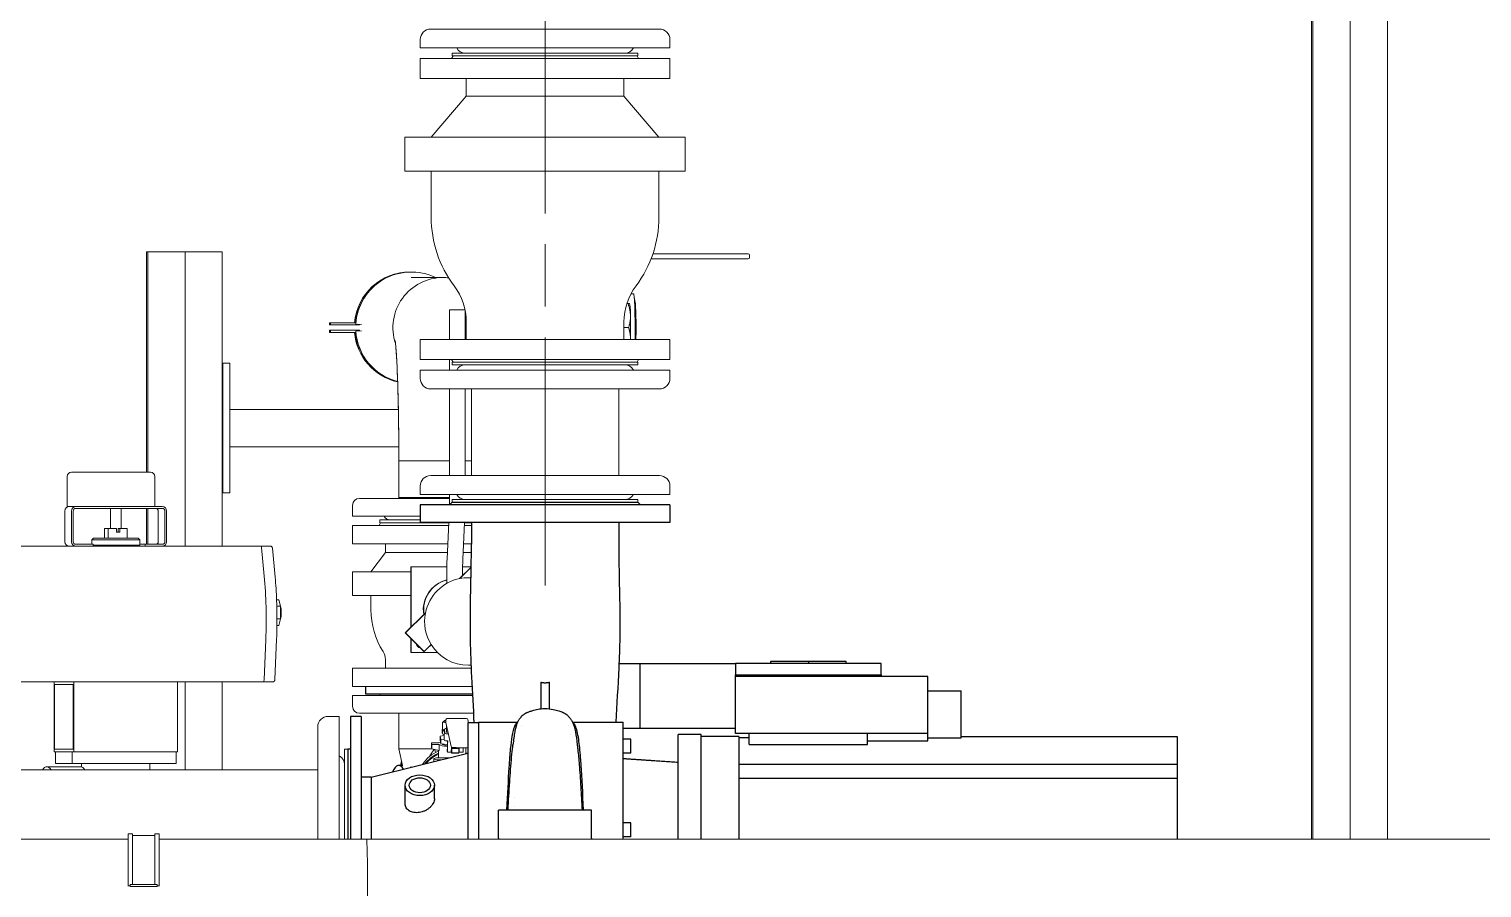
# Model space of a CAD drawing. Header units: millimetres. Extents: x -4172 to 126100, y -2 to 142133.
# Drawn here: x 22667 to 25984, y 14539 to 16501 of the extents above; entities that cross this region are included whole.
import ezdxf

# ---------------------------------------------------------------- set-up
doc = ezdxf.new("R2010")
doc.units = ezdxf.units.MM
doc.header["$LTSCALE"] = 100
doc.linetypes.add('CHAIN', pattern=[0.3543, 0.2362, -0.0295, 0.0591, -0.0295])
doc.layers.add('Hatch', color=7, linetype='Continuous', lineweight=18)
doc.layers.add('Visible', color=7, linetype='Continuous', lineweight=25)
doc.layers.add('P_Biomass (BM)', color=150, linetype='Continuous', lineweight=18, true_color=0x007fff)
doc.layers.add('P_BioMass CenterLine', color=150, linetype='CHAIN', lineweight=18, true_color=0x007fff)

msp = doc.modelspace()

# ---------------------------------------------------------------- hatches: boundary and pattern name
at = {"layer": 'Hatch'}
h = msp.add_hatch(dxfattribs=at)
h.set_pattern_fill('ANSI31', color=256, scale=2540, angle=75.00018, style=0)
h.set_pattern_definition([(120.0002, (0, 0), (-274.9626, -158.751), [])])
h.paths.add_polyline_path([(22959.46, 14541.84), (22959.46, 14546.84), (22898.46, 14546.84), (22898.46, 14541.84)])

# ---------------------------------------------------------------- linework, layer by layer
at = {"layer": 'P_Biomass (BM)'}
for p, q in [((25683.22, 17068.34), (25683.22, 14650.14)), ((25768.13, 14650.14), (25768.13, 17055.84)), ((25595.18, 16680.34), (25595.18, 14650.14)), ((25598.1, 16680.34), (25598.1, 14650.14)), ((23634.29, 16500.84), (23584.29, 16500.84)), ((23634.29, 16500.84), (23640.09, 16500.84)), ((23804.71, 16500.84), (23640.09, 16500.84)), ((23804.71, 16500.84), (23814.23, 16500.84)), ((23998.91, 16500.84), (23814.23, 16500.84)), ((23998.91, 16500.84), (24006.57, 16500.84)), ((24103.12, 16500.84), (24006.57, 16500.84)), ((24103.12, 16500.84), (24104.44, 16500.84)), ((24106.29, 16500.84), (24104.44, 16500.84)), ((23560.29, 16457.84), (23560.29, 16476.84)), ((24130.29, 16457.84), (23560.29, 16457.84)), ((24130.29, 16457.84), (24130.29, 16476.84)), ((23560.29, 16433.84), (24130.29, 16433.84)), ((23560.29, 16433.84), (23560.29, 16387.84)), ((23635.29, 16439.84), (23631.83, 16433.84)), ((24057.29, 16445.84), (23633.29, 16445.84)), ((23633.29, 16439.84), (23633.29, 16445.84)), ((24057.29, 16439.84), (23633.29, 16439.84)), ((24055.29, 16439.84), (24058.76, 16433.84)), ((24057.29, 16439.84), (24057.29, 16445.84)), ((24130.29, 16433.84), (24130.29, 16387.84)), ((23560.29, 16387.84), (24130.29, 16387.84)), ((23665.29, 16387.84), (23665.29, 16347.84)), ((24025.29, 16387.84), (24025.29, 16347.84)), ((23665.29, 16347.84), (23585.29, 16253.84)), ((23665.29, 16347.84), (24025.29, 16347.84)), ((24025.29, 16347.84), (24105.29, 16253.84)), ((23525.29, 16253.84), (24165.29, 16253.84)), ((23525.29, 16253.84), (23525.29, 16175.84)), ((24165.29, 16253.84), (24165.29, 16175.84)), ((23525.29, 16175.84), (24165.29, 16175.84)), ((23585.29, 16175.84), (23585.29, 16070.84)), ((24105.29, 16175.84), (24105.29, 16070.84)), ((22935.27, 15991.84), (22935.28, 15991.84)), ((22935.27, 15488.84), (22935.27, 15991.84)), ((22935.47, 15991.84), (22935.28, 15991.84)), ((22935.47, 15991.84), (22938.19, 15991.84)), ((22938.19, 15991.84), (22938.2, 15991.84)), ((22938.19, 15488.84), (22938.19, 15991.84)), ((22938.39, 15991.84), (22938.2, 15991.84)), ((22938.39, 15991.84), (22946.74, 15991.84)), ((23015.67, 15991.84), (22946.74, 15991.84)), ((23015.67, 15991.84), (23023.31, 15991.84)), ((23023.31, 15991.84), (23031.65, 15991.84)), ((23023.31, 15319.84), (23023.31, 15991.84)), ((23100.58, 15991.84), (23031.65, 15991.84)), ((23100.58, 15991.84), (23108.22, 15991.84)), ((23108.22, 15991.84), (23108.22, 15319.84)), ((24091.62, 15987.64), (24305.87, 15987.64)), ((24309.23, 15987.64), (24305.87, 15987.64)), ((24305.87, 15975.64), (24087.24, 15975.64)), ((24305.87, 15975.64), (24309.23, 15975.64)), ((24312.23, 15978.64), (24312.23, 15984.64)), ((23536.62, 15945.84), (23537.07, 15945.84)), ((23539.37, 15945.84), (23539.82, 15945.84)), ((23612.08, 15933.14), (23539.82, 15933.14)), ((24041.13, 15895.78), (24047.31, 15895.78)), ((23662.51, 15859.34), (23627.05, 15859.34)), ((23627.05, 15791.84), (23627.05, 15859.34)), ((23663.05, 15791.84), (23663.05, 15856.56)), ((24031.89, 15873.84), (24034.65, 15873.84)), ((24038.32, 15873.67), (24038.23, 15873.84)), ((23353.03, 15829.84), (23355.78, 15829.84)), ((23353.03, 15829.84), (23353.03, 15824.84)), ((23355.78, 15824.84), (23353.03, 15824.84)), ((23355.78, 15824.84), (23355.78, 15829.84)), ((23355.78, 15829.84), (23413.2, 15829.84)), ((23421.87, 15824.84), (23355.78, 15824.84)), ((23412.97, 15826.81), (23413.2, 15826.81)), ((23413.2, 15826.81), (23425.86, 15826.02)), ((23421.95, 15826.25), (23416.96, 15826.56)), ((23422.66, 15826.02), (23421.94, 15826.06)), ((23665.29, 15831.84), (23665.29, 15791.84)), ((24025.29, 15831.84), (24025.29, 15791.84)), ((23355.78, 15812.84), (23353.03, 15812.84)), ((23353.03, 15807.84), (23353.03, 15812.84)), ((23353.03, 15807.84), (23355.78, 15807.84)), ((23355.78, 15812.84), (23355.78, 15807.84)), ((23421.87, 15812.84), (23355.78, 15812.84)), ((23355.78, 15807.84), (23413.2, 15807.84)), ((23412.97, 15810.86), (23413.2, 15810.86)), ((23413.2, 15810.86), (23425.86, 15811.66)), ((23421.95, 15811.43), (23416.96, 15811.11)), ((23422.66, 15811.66), (23421.94, 15811.61)), ((23560.29, 15791.84), (24130.29, 15791.84)), ((23560.29, 15791.84), (23560.29, 15745.84)), ((24025.29, 15818.84), (24036.08, 15818.84)), ((24130.29, 15791.84), (24130.29, 15745.84)), ((23108.22, 15737.34), (23109.36, 15737.34)), ((23109.36, 15737.34), (23109.36, 15441.34)), ((23109.36, 15737.34), (23125.35, 15737.34)), ((23125.35, 15737.34), (23125.35, 15441.34)), ((23560.29, 15745.84), (24130.29, 15745.84)), ((23560.29, 15721.84), (24130.29, 15721.84)), ((23560.29, 15721.84), (23560.29, 15702.84)), ((23627.05, 15721.84), (23627.05, 15745.84)), ((23635.29, 15739.84), (23631.83, 15745.84)), ((23633.29, 15739.84), (24057.29, 15739.84)), ((23633.29, 15739.84), (23633.29, 15733.84)), ((23633.29, 15733.84), (24057.29, 15733.84)), ((23663.05, 15733.84), (23663.05, 15733.84)), ((24055.29, 15739.84), (24058.76, 15745.84)), ((24057.29, 15739.84), (24057.29, 15733.84)), ((24130.29, 15721.84), (24130.29, 15702.84)), ((23584.29, 15678.84), (23606.91, 15678.84)), ((23610.98, 15678.84), (23606.91, 15678.84)), ((23610.98, 15678.84), (23751.87, 15678.84)), ((23627.05, 15480.84), (23627.05, 15678.84)), ((23663.05, 15480.84), (23663.05, 15678.84)), ((23676.99, 15480.84), (23676.99, 15678.84)), ((23760.91, 15678.84), (23751.87, 15678.84)), ((23760.91, 15678.84), (23951.56, 15678.84)), ((23960.27, 15678.84), (23951.56, 15678.84)), ((23960.27, 15678.84), (24089, 15678.84)), ((24013.59, 15480.84), (24013.59, 15678.84)), ((24092.28, 15678.84), (24089, 15678.84)), ((24092.28, 15678.84), (24106.29, 15678.84)), ((23125.35, 15631.84), (23510.4, 15631.84)), ((23125.35, 15546.84), (23511.39, 15546.84)), ((22764.33, 15488.84), (22944.33, 15488.84)), ((23511.47, 15430.84), (23511.47, 15514.84)), ((23511.47, 15514.84), (23627.05, 15514.84)), ((23663.05, 15514.84), (23676.99, 15514.84)), ((22754.33, 15409.84), (22754.33, 15478.84)), ((22954.33, 15409.84), (22954.33, 15478.84)), ((23560.29, 15437.84), (23560.29, 15456.84)), ((23606.91, 15480.84), (23584.29, 15480.84)), ((23606.91, 15480.84), (23610.98, 15480.84)), ((23751.87, 15480.84), (23610.98, 15480.84)), ((23751.87, 15480.84), (23760.91, 15480.84)), ((23951.56, 15480.84), (23760.91, 15480.84)), ((23951.56, 15480.84), (23960.27, 15480.84)), ((24089, 15480.84), (23960.27, 15480.84)), ((24089, 15480.84), (24092.28, 15480.84)), ((24106.29, 15480.84), (24092.28, 15480.84)), ((24130.29, 15437.84), (24130.29, 15456.84)), ((23109.36, 15441.34), (23108.22, 15441.34)), ((23109.36, 15441.34), (23125.35, 15441.34)), ((23627.05, 15428.84), (23421.77, 15428.84)), ((23627.05, 15430.84), (23511.47, 15430.84)), ((23511.47, 15428.84), (23511.47, 15430.84)), ((23627.05, 15430.84), (23511.47, 15430.84)), ((24130.29, 15437.84), (23560.29, 15437.84)), ((23627.05, 15429.91), (23627.05, 15437.84)), ((24057.29, 15425.84), (23633.29, 15425.84)), ((23633.29, 15419.84), (23633.29, 15425.84)), ((23663.04, 15425.84), (23663.04, 15425.84)), ((24057.29, 15419.84), (24057.29, 15425.84)), ((22749.14, 15329.84), (22749.14, 15399.84)), ((22759.01, 15409.84), (22754.33, 15409.84)), ((22774.09, 15409.84), (22759.01, 15409.84)), ((22764.21, 15399.84), (22764.21, 15329.84)), ((22768.16, 15329.84), (22768.16, 15399.84)), ((22971.49, 15409.84), (22774.09, 15409.84)), ((22774.09, 15405.84), (22971.49, 15405.84)), ((22853.25, 15405.84), (22853.25, 15359.84)), ((22877.25, 15405.84), (22877.25, 15359.84)), ((22935.27, 15323.84), (22935.27, 15405.84)), ((22938.19, 15323.84), (22938.19, 15405.84)), ((22962.34, 15329.84), (22962.34, 15399.84)), ((22977.42, 15399.84), (22977.42, 15329.84)), ((22981.37, 15329.84), (22981.37, 15399.84)), ((23405.77, 15387.84), (23405.77, 15412.84)), ((24057.29, 15419.84), (23633.29, 15419.84)), ((22839.17, 15337.84), (22839.17, 15359.84)), ((22839.17, 15359.84), (22847.9, 15359.84)), ((22866.88, 15359.84), (22847.9, 15359.84)), ((22847.9, 15359.84), (22847.9, 15337.84)), ((22866.88, 15351.84), (22866.88, 15359.84)), ((22871.01, 15359.84), (22874.78, 15359.84)), ((22871.01, 15351.84), (22871.01, 15359.84)), ((22874.78, 15359.84), (22874.78, 15351.84)), ((22891.33, 15359.84), (22874.78, 15359.84)), ((22891.33, 15337.84), (22891.33, 15359.84)), ((23560.29, 15387.84), (23405.77, 15387.84)), ((23405.77, 15366.84), (23624.93, 15366.84)), ((23405.77, 15366.84), (23405.77, 15324.84)), ((23469.77, 15372.84), (23466.31, 15366.84)), ((23560.29, 15379.84), (23467.77, 15379.84)), ((23467.77, 15372.84), (23467.77, 15379.84)), ((23625.2, 15372.84), (23467.77, 15372.84)), ((23621.51, 15290.86), (23625.25, 15373.84)), ((23657.48, 15289.24), (23661.29, 15373.84)), ((23660.97, 15366.84), (23677.29, 15366.84)), ((23677.29, 15372.84), (23661.24, 15372.84)), ((22813.57, 15323.84), (22774.09, 15323.84)), ((22814.25, 15337.84), (22810.25, 15333.84)), ((22810.25, 15323.84), (22810.25, 15333.84)), ((22920.25, 15333.84), (22810.25, 15333.84)), ((22813.57, 15319.84), (22813.57, 15323.84)), ((22814.25, 15337.84), (22916.25, 15337.84)), ((22866.88, 15351.84), (22874.78, 15351.84)), ((22916.25, 15337.84), (22920.25, 15333.84)), ((22920.25, 15321.84), (22920.25, 15333.84)), ((22932.01, 15323.84), (22920.25, 15323.84)), ((22971.49, 15323.84), (22932.01, 15323.84)), ((22932.01, 15323.84), (22932.01, 15319.84)), ((23405.77, 15324.84), (23623.04, 15324.84)), ((23480.77, 15324.84), (23480.77, 15304.84)), ((23659.08, 15324.84), (23677.29, 15324.84)), ((23197.12, 15319.84), (22554.75, 15319.84)), ((22920.25, 15321.84), (22813.57, 15321.84)), ((22916.93, 15319.84), (22916.93, 15321.84)), ((23197.12, 15319.84), (23218.44, 15319.84)), ((23197.95, 15316.91), (23204.28, 15250.75)), ((23197.95, 15316.91), (23204.28, 15250.75)), ((23222.7, 15315.24), (23229.04, 15249.08)), ((23480.77, 15304.84), (23447.77, 15260.84)), ((23480.77, 15304.84), (23622.14, 15304.84)), ((23658.18, 15304.84), (23677.1, 15304.84)), ((23405.77, 15260.84), (23538.45, 15260.84)), ((23405.77, 15260.84), (23405.77, 15206.84)), ((23538.45, 15272.34), (23538.45, 15133.53)), ((23539.35, 15272.34), (23538.45, 15272.34)), ((23621.03, 15272.34), (23539.35, 15272.34)), ((23539.35, 15134.43), (23539.35, 15272.34)), ((23620.97, 15234.54), (23620.97, 15261.77)), ((23676.63, 15271.84), (23650.3, 15245.49)), ((23676.62, 15271.38), (23650.86, 15245.6)), ((23656.97, 15252.16), (23656.97, 15261.77)), ((23676.63, 15272.34), (23657.03, 15272.34)), ((23670.09, 15247.47), (23673.2, 15247.47)), ((23232.43, 15197.05), (23237.37, 15197.05)), ((23241.43, 15182.44), (23237.37, 15197.05)), ((23405.77, 15206.84), (23538.45, 15206.84)), ((23447.77, 15206.84), (23447.77, 15174.34)), ((23232.9, 15182.44), (23241.43, 15182.44)), ((23241.43, 15153.23), (23241.43, 15182.44)), ((23572.17, 15167.28), (23526.24, 15121.3)), ((23572.06, 15166.72), (23526.69, 15121.3)), ((23233.15, 15138.62), (23237.37, 15138.62)), ((23233.25, 15153.23), (23241.43, 15153.23)), ((23237.37, 15138.62), (23241.43, 15153.23)), ((23207.61, 15106.56), (23203.79, 15014.34)), ((23207.61, 15106.56), (23203.79, 15014.34)), ((23232.31, 15107.39), (23228.48, 15015.17)), ((23526.24, 15121.3), (23568.62, 15078.88)), ((23526.24, 15121.3), (23526.69, 15121.3)), ((23526.69, 15121.3), (23569.07, 15078.88)), ((23538.45, 15109.08), (23538.45, 15076.34)), ((23539.35, 15076.34), (23539.35, 15108.18)), ((23569.07, 15078.88), (23585.1, 15094.92)), ((23480.77, 15060.84), (23480.77, 15040.84)), ((23538.45, 15076.34), (23539.35, 15076.34)), ((23539.35, 15076.34), (23599.87, 15076.34)), ((23568.62, 15078.88), (23569.07, 15078.88)), ((23405.77, 15040.84), (23677.22, 15040.84)), ((23405.77, 15040.84), (23405.77, 14998.84)), ((23670.09, 15047.47), (23673.2, 15047.47)), ((22560.48, 15009.84), (22763.22, 15009.84)), ((22724.35, 15009.84), (22724.35, 14849.84)), ((22725.31, 14855.84), (22725.31, 15003.84)), ((22725.31, 15003.84), (22768.3, 15003.84)), ((22769.26, 15009.84), (22763.22, 15009.84)), ((22768.3, 15003.84), (22768.3, 14855.84)), ((22769.26, 15009.84), (22769.26, 14849.84)), ((23006.16, 15009.84), (22769.26, 15009.84)), ((23006.16, 15009.84), (23202.86, 15009.84)), ((23006.16, 15009.84), (23006.16, 14849.84)), ((23023.31, 14808.84), (23023.31, 15009.84)), ((23108.22, 15009.84), (23108.22, 14808.84)), ((23202.86, 15009.84), (23224.18, 15009.84)), ((23405.77, 14998.84), (23679.36, 14998.84)), ((23405.77, 14978.84), (23680.43, 14978.84)), ((23405.77, 14978.84), (23405.77, 14953.84)), ((23467.77, 14981.84), (23467.77, 14978.84)), ((23375.29, 14930.84), (23350.29, 14930.84)), ((23375.29, 14930.84), (23375.29, 14650.14)), ((23421.77, 14937.84), (23682.52, 14937.84)), ((23511.47, 14937.84), (23511.47, 14856.84)), ((23666.07, 14926.15), (23622.11, 14926.15)), ((23326.29, 14906.84), (23326.29, 14895.4)), ((23326.29, 14892.94), (23326.29, 14895.4)), ((23326.29, 14892.94), (23326.29, 14801.51)), ((23610.65, 14900.1), (23610.58, 14892.28)), ((23610.78, 14892.27), (23610.58, 14892.28)), ((23613.07, 14900.06), (23610.65, 14900.1)), ((23610.85, 14899.19), (23610.77, 14891.37)), ((23614.23, 14899.25), (23610.85, 14899.19)), ((23610.97, 14901.75), (23611.12, 14917.12)), ((23614.78, 14884.28), (23615.91, 14900.64)), ((23616.1, 14893.73), (23615.9, 14900.44)), ((23616.51, 14921.25), (23616.39, 14921.19)), ((23620.16, 14902.95), (23618.83, 14902.95)), ((23619.03, 14917.35), (23619.09, 14923.21)), ((23619.09, 14916.72), (23630.68, 14862.25)), ((23619.93, 14899.6), (23620.62, 14909.57)), ((23619.93, 14899.6), (23620.07, 14894.57)), ((23620.07, 14894.57), (23620.99, 14907.81)), ((23620.07, 14894.57), (23623.81, 14894.57)), ((23668.97, 14923.84), (23670.68, 14915.84)), ((23585.88, 14859.7), (23585.97, 14870)), ((23586.58, 14856.39), (23585.88, 14859.7)), ((23585.97, 14870), (23602.92, 14870)), ((23586.68, 14866.69), (23585.97, 14870)), ((23586.58, 14856.39), (23586.68, 14866.69)), ((23586.68, 14866.69), (23603.63, 14866.69)), ((23603.49, 14852.55), (23603.63, 14866.69)), ((23605.59, 14876.08), (23605.69, 14885.87)), ((23605.59, 14876.08), (23607.22, 14868.43)), ((23614.96, 14887), (23605.69, 14885.87)), ((23605.69, 14885.87), (23607.31, 14878.21)), ((23607.22, 14868.43), (23607.31, 14878.21)), ((23607.22, 14868.43), (23622.26, 14866.68)), ((23607.31, 14878.21), (23614.97, 14877.32)), ((23614.77, 14884.08), (23614.97, 14877.37)), ((23623.03, 14874.86), (23618.04, 14874.86)), ((23624.52, 14891.22), (23619.17, 14891.22)), ((23622.18, 14862.44), (23622.07, 14850.22)), ((23622.36, 14861.61), (23622.24, 14849.39)), ((23622.7, 14874.86), (23622.46, 14871.28)), ((23623.03, 14874.86), (23622.55, 14867.92)), ((23631.34, 14860.92), (23631.23, 14849.39)), ((23631.89, 14860.42), (23631.76, 14846.93)), ((23632.64, 14857.56), (23632.05, 14860.31)), ((23648.62, 14857.56), (23648.3, 14859.08)), ((23649.12, 14859.06), (23649.04, 14850.22)), ((23649.22, 14849.39), (23649.31, 14859.06)), ((23658.3, 14859), (23658.21, 14849.39)), ((23664.32, 14859.11), (23664.2, 14846.86)), ((22769.26, 14849.84), (22724.35, 14849.84)), ((22768.3, 14855.84), (22725.31, 14855.84)), ((22727.55, 14849.84), (22766.06, 14849.84)), ((22727.55, 14822.84), (22727.55, 14849.84)), ((22766.06, 14849.84), (22766.06, 14822.84)), ((23006.16, 14849.84), (22769.26, 14849.84)), ((23002.95, 14822.84), (23002.95, 14849.84)), ((23387.29, 14855.84), (23387.29, 14650.14)), ((23395.29, 14855.84), (23387.29, 14855.84)), ((23395.29, 14855.84), (23395.29, 14650.14)), ((23511.47, 14856.84), (23586.48, 14856.84)), ((23519.51, 14818.84), (23511.47, 14856.84)), ((23603.49, 14852.55), (23586.58, 14856.39)), ((23591.24, 14827.56), (23591.3, 14833.95)), ((23594.78, 14848.18), (23593.37, 14854.84)), ((23625.76, 14836.17), (23602, 14836.17)), ((23602.19, 14852.84), (23602.03, 14836.17)), ((23602.99, 14831.53), (23607.16, 14831.53)), ((23622.24, 14849.39), (23622.07, 14850.22)), ((23622.24, 14849.39), (23631.23, 14849.39)), ((23631.76, 14846.93), (23632.54, 14847.26)), ((23632.54, 14847.26), (23632.64, 14857.56)), ((23632.54, 14847.26), (23648.53, 14847.26)), ((23632.64, 14857.56), (23648.62, 14857.56)), ((23647.74, 14846.93), (23648.53, 14847.26)), ((23648.53, 14847.26), (23648.62, 14857.56)), ((23649.04, 14850.22), (23649.22, 14849.39)), ((23649.22, 14849.39), (23658.21, 14849.39)), ((23669.29, 14847.84), (23664.2, 14846.86)), ((22627.29, 14808.84), (23326.29, 14808.84)), ((22707.82, 14815.84), (22784.81, 14815.84)), ((22727.55, 14822.84), (22766.06, 14822.84)), ((22766.06, 14822.84), (23002.95, 14822.84)), ((22787.25, 14822.84), (22787.25, 14815.42)), ((22943.25, 14822.84), (22943.25, 14808.84)), ((23326.29, 14794.8), (23326.29, 14801.51)), ((23326.29, 14794.8), (23326.29, 14650.14)), ((22893.46, 14662.84), (22893.46, 14543.81)), ((22903.46, 14662.84), (22893.46, 14662.84)), ((22903.46, 14662.84), (22903.46, 14546.84)), ((22954.46, 14662.84), (22954.46, 14546.84)), ((22964.46, 14662.84), (22954.46, 14662.84)), ((22964.46, 14662.84), (22964.46, 14543.81)), ((22893.46, 14650.14), (22503.46, 14650.14)), ((22954.46, 14658.84), (22903.46, 14658.84)), ((23437.5, 14650.14), (22964.46, 14650.14)), ((27061.59, 14650.14), (23437.5, 14650.14)), ((22893.46, 14543.02), (22893.46, 14543.81)), ((22893.46, 14543.81), (22898.46, 14543.81)), ((22959.46, 14546.84), (22898.46, 14546.84)), ((22898.46, 14546.84), (22898.46, 14541.84)), ((22898.46, 14541.84), (22959.46, 14541.84)), ((22959.46, 14541.84), (22959.46, 14546.84)), ((22959.46, 14543.81), (22964.46, 14543.81)), ((22964.46, 14543.81), (22964.46, 14543.02))]:
    msp.add_line(p, q, dxfattribs=at)
for centre, radius, start, end in [((23584.29, 16476.84), 24, 90, 180), ((24106.29, 16476.84), 24, 0, 90), ((23663.29, 16467.84), 22, 207.03569, 270), ((24027.29, 16467.84), 22, 270, 332.96431), ((23845.29, 16070.84), 260, 180, 217.01368), ((23845.29, 16070.84), 260, 322.98632, 0), ((24309.23, 15984.64), 3, 0, 90), ((24309.23, 15978.64), 3, 270, 0), ((23528.29, 15831.84), 137.01, 0, 37.01368), ((24162.3, 15831.84), 137.01, 142.98632, 180), ((23655.18, 15818.84), 400, 8.23014, 10.78964), ((23663.29, 15711.84), 22, 90, 152.96431), ((24027.29, 15711.84), 22, 27.03569, 90), ((23584.29, 15702.84), 24, 180, 270), ((24106.29, 15702.84), 24, 270, 0), ((22764.33, 15478.84), 10, 90, 180), ((22944.33, 15478.84), 10, 0, 90), ((23584.29, 15456.84), 24, 90, 180), ((24106.29, 15456.84), 24, 0, 90), ((23421.77, 15412.84), 16, 90, 180), ((23663.29, 15447.84), 22, 207.03569, 270), ((24027.29, 15447.84), 22, 270, 332.96431), ((23490.77, 15393.84), 14, 205.37693, 270), ((23625.77, 15174.34), 178, 180, 212.42346), ((23447.09, 15060.84), 33.69, 0, 32.42346), ((23350.29, 14906.84), 24, 90, 180), ((23421.77, 14953.84), 16, 180, 270), ((23633.62, 14862.87), 3, 192.01109, 265.27381), ((23365.29, 14820.84), 22, 0, 62.96431)]:
    msp.add_arc(centre, radius, start, end, dxfattribs=at)
for centre, major_axis, ratio, start_param, end_param in [((23536.62, 15818.84), (0, 127), 0.9989854, 0, 1.4840735), ((23537.07, 15818.84), (0, 127), 0.9989854, 6.2741333, 7.7672588), ((23539.37, 15818.84), (0, 127), 0.9989854, 0, 1.4840735), ((23539.82, 15818.84), (0, 127), 0.9989854, 5.8321585, 7.7911421), ((23612.08, 15818.84), (0, 114.3), 0.9989854, 0, 1.8926818), ((24047.31, 15818.84), (0, 76.94), 0.0450362, 4.3538521, 6.2831853), ((24038.13, 15818.84), (0, 55), 0.0450362, 5.2359878, 6.2050216), ((24050.26, 15818.84), (0, 59.97), 0.0450362, 4.2453828, 5.9813311), ((23539.59, 15818.84), (0, -118), 0.9989854, 4.6495495, 4.6615196), ((24038.13, 15818.84), (0, -55), 0.0450362, 1.0576634, 2.0943951), ((23536.62, 15818.84), (0, -127), 0.9989854, 4.7991118, 6.0616503), ((23537.07, 15818.84), (0, -127), 0.9989854, 4.7991118, 6.0579815), ((23539.37, 15818.84), (0, -127), 0.9989854, 4.7991118, 6.0392134), ((23539.82, 15818.84), (0, -127), 0.9989854, 4.7752285, 6.0355216), ((23539.59, 15818.84), (0, 118), 0.9989854, 1.6216657, 1.6336358), ((22759.01, 15399.84), (0, 10), 0.9870485, 0, 1.5707963), ((22774.09, 15399.84), (0, 10), 0.9870485, 0, 1.5707963), ((22774.09, 15399.84), (0, 6), 0.9870485, 0, 1.5707963), ((22956.42, 15399.84), (0, 6), 0.9870485, 4.712389, 6.2831853), ((22971.49, 15399.84), (0, 10), 0.9870485, 4.712389, 6.2831853), ((22971.49, 15399.84), (0, 6), 0.9870485, 4.712389, 6.2831853), ((22759.01, 15329.84), (0, -10), 0.9870485, 4.712389, 6.2831853), ((22774.09, 15329.84), (0, -10), 0.9870485, 4.712389, 6.2831853), ((22774.09, 15329.84), (0, -6), 0.9870485, 4.712389, 6.2831853), ((22956.42, 15329.84), (0, -6), 0.9870485, 0, 1.5707963), ((22971.49, 15329.84), (0, -6), 0.9870485, 0, 1.5707963), ((22971.49, 15329.84), (0, -10), 0.9870485, 0, 1.5707963), ((23197.12, 15313.84), (0, 6), 0.1604223, 5.2507789, 6.2831853), ((23197.12, 15313.84), (0, 6), 0.1604223, 5.2507789, 6.2831853), ((23178.25, 15153.84), (0, -189), 0.1604223, 1.3179443, 2.1091862), ((23178.25, 15153.84), (0, -189), 0.1604223, 1.3179443, 2.1091862), ((23637.26, 15174.34), (0, 70), 0.9989854, 0.2350905, 1.7290397), ((23638.02, 15174.34), (0, 70), 0.9989854, 0.2463641, 1.7194449), ((23670.09, 15147.47), (0, 100), 0.9989854, 0.1937095, 1.3770868), ((23670.09, 15147.47), (0, 100), 0.9989854, 0, 0.1937095), ((23240.33, 15167.84), (0, 16), 0.1604223, 3.5834258, 5.8413522), ((23670.09, 15147.47), (0, 100), 0.9989854, 1.3770868, 2.1241168), ((23565.2, 15102.21), (0, -16), 0.9989854, 5.0027064, 5.9928679), ((23570.74, 15102.21), (0, 16), 0.9989854, 3.6341358, 4.2198458), ((23670.09, 15147.47), (0, -100), 0.9989854, 5.2657095, 6.2831853), ((23202.86, 15015.84), (0, -6), 0.1604223, 0, 1.3179443), ((23202.86, 15015.84), (0, -6), 0.1604223, 0, 1.3179443), ((23622.08, 14923.21), (-2.93, -0.62), 0.9773317, 4.4980397, 6.0688361), ((23666.04, 14923.21), (2.93, 0.62), 0.9773317, 0, 1.3564471), ((23638.64, 14899.65), (-28, 0.27), 0.2068686, 6.0385724, 6.2506914), ((23638.64, 14899.65), (-28, 0.27), 0.2068686, 0.1245857, 0.6081419), ((23638.82, 14919.22), (-24, 0.23), 0.2068686, 5.8056324, 6.85283), ((23618.9, 14900.44), (-2.99, 0.21), 0.8373561, 4.7948629, 6.3656593), ((23619.1, 14893.73), (-2.99, 0.21), 0.8373561, 0.082474, 1.6532703), ((23638.82, 14919.22), (-24, 0.23), 0.2068686, 5.6806408, 5.8056324), ((23638.82, 14919.22), (24, -0.23), 0.2068686, 3.7112373, 3.7517914), ((23622.03, 14917.35), (-2.93, -0.62), 0.9773317, 6.0688361, 6.2831853), ((23638.34, 14868.34), (-36, 0.34), 0.2068686, 5.8029891, 6.1051381), ((23638.34, 14868.34), (-36, 0.34), 0.2068686, 0.270139, 1.1072083), ((23638.34, 14868.34), (-28, 0.27), 0.2068686, 0.0962306, 0.9584223), ((23638.56, 14891.82), (-28, 0.27), 0.2068686, 0.1245857, 0.5788642), ((23617.77, 14884.08), (-2.99, 0.21), 0.8373561, 0, 0.082474), ((23617.97, 14877.37), (-2.99, 0.21), 0.8373561, 0.082474, 1.6532703), ((23622.8, 14859.54), (0, -14), 0.0450339, 3.7184029, 4.5038011), ((23622.8, 14859.54), (0, -10), 0.0450339, 3.7184029, 4.5038011), ((23634.43, 14778.35), (-80.2, -17.06), 0.9773317, 4.9120568, 5.5060422), ((23635.41, 14773.75), (-80.2, -17.06), 0.9773317, 4.9257245, 5.4164387), ((23635.41, 14773.75), (-78.25, -16.65), 0.9773317, 4.93715, 5.3841177), ((23602.5, 14833.85), (-11.2, 0.11), 0.2068686, 4.7584349, 7.9000275), ((23638.13, 14846.26), (36, 0.03), 0.0192271, 1.300457, 1.7486431), ((22707.82, 14535.84), (0, 280), 0.1604223, 6.05911, 6.5072606), ((22784.81, 14535.84), (0, 280), 0.1604223, 6.05911, 6.2831853), ((23437.5, 14535.84), (0, 114.3), 0.0225295, 3.1415927, 6.2831853)]:
    msp.add_ellipse(centre, major_axis=major_axis, ratio=ratio, start_param=start_param, end_param=end_param, dxfattribs=at)
for points, knots in [([(23640.09, 16500.84), (23639.6, 16500.84), (23639.13, 16500.84), (23637.37, 16500.83), (23636.25, 16500.83), (23634.94, 16500.84), (23634.6, 16500.84), (23634.29, 16500.84)], [-2.19527918, -2.19527918, -2.19527918, -2.19527918, -2.09934923, -2.09934923, -1.8229843, -1.8229843, -1.70977025, -1.70977025, -1.70977025, -1.70977025]), ([(23814.23, 16500.84), (23813.6, 16500.84), (23812.96, 16500.84), (23810.48, 16500.83), (23808.64, 16500.83), (23806.13, 16500.84), (23805.41, 16500.84), (23804.71, 16500.84)], [-2.19527918, -2.19527918, -2.19527918, -2.19527918, -2.09934923, -2.09934923, -1.8229843, -1.8229843, -1.70977025, -1.70977025, -1.70977025, -1.70977025]), ([(24006.57, 16500.84), (24006.4, 16500.84), (24006.22, 16500.84), (24004.15, 16500.83), (24001.88, 16500.84), (23999.21, 16500.84), (23999.06, 16500.84), (23998.91, 16500.84)], [-3.22529875, -3.22529875, -3.22529875, -3.22529875, -3.17709695, -3.17709695, -2.68834505, -2.68834505, -2.65935601, -2.65935601, -2.65935601, -2.65935601]), ([(24104.44, 16500.84), (24104.5, 16500.84), (24104.52, 16500.84), (24104.52, 16500.83), (24104.28, 16500.83), (24103.62, 16500.84), (24103.39, 16500.84), (24103.12, 16500.84)], [-2.19527918, -2.19527918, -2.19527918, -2.19527918, -2.09934923, -2.09934923, -1.8229843, -1.8229843, -1.70977025, -1.70977025, -1.70977025, -1.70977025]), ([(23511.47, 15514.84), (23511.47, 15546.13), (23511.25, 15577.43), (23510.38, 15636.69), (23509.74, 15664.67), (23508.13, 15713.89), (23507.17, 15735.29), (23505.18, 15767.91), (23504.11, 15780.07), (23503.14, 15788.02), (23502.94, 15789.29), (23502.9, 15789.54), (23502.9, 15789.55), (23502.9, 15789.55)], [4.712389, 4.712389, 4.712389, 4.712389, 5.0265482, 5.0265482, 5.3396829, 5.3396829, 5.6462593, 5.6462593, 5.9279794, 5.9279794, 6.0184803, 6.0184803, 6.0273365, 6.0273365, 6.0273365, 6.0273365]), ([(23502.9, 15789.55), (23502.9, 15789.55), (23502.9, 15789.55), (23502.91, 15789.52), (23503.16, 15787.9), (23503.97, 15781.05), (23504.63, 15774), (23506.19, 15752.67), (23507.09, 15736.5), (23508.77, 15696.46), (23509.54, 15671.8), (23510.73, 15617.34), (23511.14, 15587.37), (23511.43, 15542.84), (23511.47, 15528.84), (23511.47, 15514.84)], [3.3974414, 3.3974414, 3.3974414, 3.3974414, 3.39829, 3.39829, 3.5072828, 3.5072828, 3.6949509, 3.6949509, 3.9602215, 3.9602215, 4.2606256, 4.2606256, 4.5718525, 4.5718525, 4.712389, 4.712389, 4.712389, 4.712389]), ([(23606.91, 15678.84), (23607.04, 15678.84), (23607.2, 15678.84), (23607.94, 15678.84), (23608.71, 15678.84), (23610.09, 15678.84), (23610.52, 15678.84), (23610.98, 15678.84)], [-2.19527918, -2.19527918, -2.19527918, -2.19527918, -2.09934923, -2.09934923, -1.8229843, -1.8229843, -1.70977025, -1.70977025, -1.70977025, -1.70977025]), ([(23751.87, 15678.84), (23752.41, 15678.84), (23752.96, 15678.84), (23755.16, 15678.84), (23756.89, 15678.84), (23759.42, 15678.84), (23760.16, 15678.84), (23760.91, 15678.84)], [-2.19527918, -2.19527918, -2.19527918, -2.19527918, -2.09934923, -2.09934923, -1.8229843, -1.8229843, -1.70977025, -1.70977025, -1.70977025, -1.70977025]), ([(23951.56, 15678.84), (23952.18, 15678.84), (23952.8, 15678.84), (23955.17, 15678.84), (23956.85, 15678.84), (23959.06, 15678.84), (23959.68, 15678.84), (23960.27, 15678.84)], [-2.19527918, -2.19527918, -2.19527918, -2.19527918, -2.09934923, -2.09934923, -1.8229843, -1.8229843, -1.70977025, -1.70977025, -1.70977025, -1.70977025]), ([(24089, 15678.84), (24089.35, 15678.84), (24089.67, 15678.84), (24090.82, 15678.84), (24091.47, 15678.84), (24092.05, 15678.84), (24092.19, 15678.84), (24092.28, 15678.84)], [-2.19527918, -2.19527918, -2.19527918, -2.19527918, -2.09934923, -2.09934923, -1.8229843, -1.8229843, -1.70977025, -1.70977025, -1.70977025, -1.70977025]), ([(23610.98, 15480.84), (23610.59, 15480.84), (23610.22, 15480.84), (23608.87, 15480.83), (23608.07, 15480.83), (23607.26, 15480.84), (23607.07, 15480.84), (23606.91, 15480.84)], [-2.19527918, -2.19527918, -2.19527918, -2.19527918, -2.09934923, -2.09934923, -1.8229843, -1.8229843, -1.70977025, -1.70977025, -1.70977025, -1.70977025]), ([(23760.91, 15480.84), (23760.28, 15480.84), (23759.65, 15480.84), (23757.22, 15480.83), (23755.48, 15480.83), (23753.16, 15480.84), (23752.5, 15480.84), (23751.87, 15480.84)], [-2.19527918, -2.19527918, -2.19527918, -2.19527918, -2.09934923, -2.09934923, -1.8229843, -1.8229843, -1.70977025, -1.70977025, -1.70977025, -1.70977025]), ([(23960.27, 15480.84), (23960.05, 15480.84), (23959.83, 15480.84), (23957.34, 15480.83), (23954.77, 15480.84), (23951.88, 15480.84), (23951.72, 15480.84), (23951.56, 15480.84)], [-3.22529875, -3.22529875, -3.22529875, -3.22529875, -3.17709695, -3.17709695, -2.68834505, -2.68834505, -2.65935601, -2.65935601, -2.65935601, -2.65935601]), ([(24092.28, 15480.84), (24092.2, 15480.84), (24092.09, 15480.84), (24091.57, 15480.83), (24090.96, 15480.83), (24089.78, 15480.84), (24089.41, 15480.84), (24089, 15480.84)], [-2.19527918, -2.19527918, -2.19527918, -2.19527918, -2.09934923, -2.09934923, -1.8229843, -1.8229843, -1.70977025, -1.70977025, -1.70977025, -1.70977025]), ([(23626.89, 15413.84), (23626.92, 15415.13), (23626.94, 15416.46), (23626.99, 15419.75), (23627.01, 15421.75), (23627.04, 15425.8), (23627.05, 15427.85), (23627.05, 15429.91)], [1.14741636, 1.14741636, 1.14741636, 1.14741636, 1.25663706, 1.25663706, 1.41371669, 1.41371669, 1.57079633, 1.57079633, 1.57079633, 1.57079633]), ([(23218.44, 15319.84), (23218.87, 15319.84), (23219.3, 15319.76), (23220.09, 15319.51), (23220.44, 15319.33), (23221.08, 15318.9), (23221.32, 15318.65), (23221.79, 15318.11), (23221.95, 15317.85), (23222.25, 15317.28), (23222.33, 15317.03), (23222.48, 15316.57), (23222.53, 15316.37), (23222.6, 15315.98), (23222.63, 15315.8), (23222.67, 15315.5), (23222.68, 15315.37), (23222.7, 15315.24)], [4.712389, 4.712389, 4.712389, 4.712389, 4.7638807, 4.7638807, 4.8204965, 4.8204965, 4.8942292, 4.8942292, 5.0050713, 5.0050713, 5.1843011, 5.1843011, 5.3907824, 5.3907824, 5.5972636, 5.5972636, 5.7447954, 5.7447954, 5.7447954, 5.7447954]), ([(23620.97, 15261.77), (23620.97, 15263.91), (23620.97, 15266.04), (23621, 15270.27), (23621.03, 15272.35), (23621.09, 15276.43), (23621.12, 15278.42), (23621.21, 15282.26), (23621.26, 15284.11), (23621.38, 15287.63), (23621.44, 15289.3), (23621.51, 15290.86)], [1.57079633, 1.57079633, 1.57079633, 1.57079633, 1.72787596, 1.72787596, 1.88495559, 1.88495559, 2.04203522, 2.04203522, 2.19911486, 2.19911486, 2.35619449, 2.35619449, 2.35619449, 2.35619449]), ([(23656.97, 15261.77), (23656.97, 15263.82), (23656.97, 15265.87), (23657, 15269.92), (23657.02, 15271.92), (23657.08, 15275.81), (23657.12, 15277.7), (23657.2, 15281.33), (23657.25, 15283.06), (23657.35, 15286.32), (23657.41, 15287.85), (23657.48, 15289.24)], [1.57079633, 1.57079633, 1.57079633, 1.57079633, 1.72787596, 1.72787596, 1.88495559, 1.88495559, 2.04203522, 2.04203522, 2.19911486, 2.19911486, 2.35619449, 2.35619449, 2.35619449, 2.35619449]), ([(23229.04, 15249.08), (23229.84, 15240.66), (23230.54, 15231.84), (23231.71, 15213.64), (23232.18, 15204.25), (23232.87, 15185.14), (23233.09, 15175.42), (23233.29, 15155.87), (23233.27, 15146.05), (23232.97, 15126.55), (23232.7, 15116.88), (23232.31, 15107.39)], [5.7447954, 5.7447954, 5.7447954, 5.7447954, 5.90304378, 5.90304378, 6.06129216, 6.06129216, 6.21954054, 6.21954054, 6.37778891, 6.37778891, 6.53603729, 6.53603729, 6.53603729, 6.53603729]), ([(23228.48, 15015.17), (23228.47, 15014.94), (23228.46, 15014.71), (23228.42, 15014.26), (23228.39, 15014.04), (23228.32, 15013.57), (23228.27, 15013.33), (23228.11, 15012.76), (23228.04, 15012.44), (23227.59, 15011.69), (23227.46, 15011.49), (23227.12, 15011.09), (23226.94, 15010.91), (23226.37, 15010.46), (23225.9, 15010.17), (23224.94, 15009.89), (23224.56, 15009.84), (23224.18, 15009.84)], [0.252852, 0.252852, 0.252852, 0.252852, 0.5164409, 0.5164409, 0.7800297, 0.7800297, 1.0436186, 1.0436186, 1.3072075, 1.3072075, 1.3875999, 1.3875999, 1.4434156, 1.4434156, 1.5254786, 1.5254786, 1.5707963, 1.5707963, 1.5707963, 1.5707963]), ([(23326.29, 14895.4), (23326.29, 14895.38), (23326.29, 14895.36), (23326.3, 14895.16), (23326.3, 14894.71), (23326.3, 14893.68), (23326.29, 14893.33), (23326.29, 14892.94)], [-2.17747426, -2.17747426, -2.17747426, -2.17747426, -2.12868784, -2.12868784, -1.82469566, -1.82469566, -1.69810299, -1.69810299, -1.69810299, -1.69810299]), ([(23633.37, 14859.88), (23636.24, 14859.65), (23639.18, 14859.45), (23645.16, 14859.17), (23648.19, 14859.07), (23654.26, 14858.97), (23657.31, 14858.97), (23663.34, 14859.07), (23666.33, 14859.17), (23669.27, 14859.31), (23669.28, 14859.31), (23669.29, 14859.31)], [5.89753338, 5.89753338, 5.89753338, 5.89753338, 6.05179415, 6.05179415, 6.20605492, 6.20605492, 6.36031569, 6.36031569, 6.51457646, 6.51457646, 6.51515131, 6.51515131, 6.51515131, 6.51515131]), ([(23326.29, 14801.51), (23326.29, 14801.15), (23326.3, 14800.76), (23326.3, 14799.28), (23326.3, 14798.03), (23326.3, 14796.06), (23326.29, 14795.44), (23326.29, 14794.8)], [-2.17736247, -2.17736247, -2.17736247, -2.17736247, -2.07623279, -2.07623279, -1.81189965, -1.81189965, -1.69812221, -1.69812221, -1.69812221, -1.69812221])]:
    msp.add_open_spline(points, degree=3, knots=knots, dxfattribs=at)
for points in [[(23625.23, 15932.38), (23620.9, 15932.88), (23616.49, 15933.14), (23612.08, 15933.14)], [(23612.08, 15933.14), (23616.49, 15933.14), (23620.9, 15932.88), (23625.23, 15932.38)], [(23676.19, 15247.42), (23675.19, 15247.45), (23674.19, 15247.47), (23673.2, 15247.47)], [(23673.2, 15047.47), (23674.44, 15047.47), (23675.68, 15047.49), (23676.93, 15047.54)]]:
    msp.add_open_spline(points, degree=3, dxfattribs=at)
for points, weights in [([(24038.23, 15873.84), (24038.23, 15873.84), (24034.65, 15873.84)], [1.81600681963, 1.79973168493, 1.68820457608]), ([(24034.65, 15873.84), (24039.94, 15859.1), (24040.28, 15846.34)], [1.68820457608, 1.81878765449, 1.81878765449]), ([(24040.28, 15846.34), (24040.61, 15833.57), (24036.08, 15818.84)], [1.81878765449, 1.81878765449, 1.68820457608]), ([(24036.08, 15818.84), (24040.53, 15804.37), (24040.29, 15791.84)], [1.68820457608, 1.81622983922, 1.8187375529]), ([(23615.75, 14898.33), (23613.5, 14899.56), (23610.97, 14901.75)], [1.77525616334, 1.74491164398, 1.66506350946]), ([(23611.12, 14917.12), (23613.94, 14919.93), (23616.39, 14921.19)], [1.66506350946, 1.76917702255, 1.7891274655]), ([(23618.59, 14916.73), (23615.13, 14917.88), (23611.12, 14917.12)], [1.79385662014, 1.79385662014, 1.66506350946]), ([(23619.13, 14916.54), (23618.86, 14916.64), (23618.59, 14916.73)], [1.79305904006, 1.79385662014, 1.79385662014]), ([(23581.19, 14838.83), (23586.17, 14846.76), (23591.73, 14855.22)], [1.75144832648, 1.72266851489, 1.66288962779])]:
    msp.add_rational_spline(points, weights, degree=2, dxfattribs=at)
at = {"layer": 'P_BioMass CenterLine', "ltscale": 23.990969}
msp.add_line((23845.29, 15229.84), (23845.29, 16680.75), dxfattribs=at)
at = {"layer": 'Visible'}
for p, q in [((24130.29, 15413.84), (23560.29, 15413.84)), ((23560.29, 15413.84), (23560.29, 15373.84)), ((23633.29, 15419.84), (23627.29, 15413.84)), ((23633.29, 15419.84), (24057.29, 15419.84)), ((24057.29, 15419.84), (24063.29, 15413.84)), ((24130.29, 15413.84), (24130.29, 15373.84)), ((24130.29, 15373.84), (23560.29, 15373.84)), ((23677.29, 15373.84), (23677.29, 15323.84)), ((24013.29, 15373.84), (24013.29, 15323.84)), ((24013.29, 15323.84), (24013.29, 15323.84)), ((24013.92, 15051.84), (24062, 15051.84)), ((24062, 15051.84), (24279.79, 15051.84)), ((24062, 14903.84), (24062, 15051.84)), ((24279.79, 15051.84), (24279.79, 15025.84)), ((24612.79, 15051.84), (24279.79, 15051.84)), ((24279.79, 15025.84), (24612.79, 15025.84)), ((24279.79, 15021.84), (24279.79, 15025.84)), ((24281.46, 15025.4), (24281.46, 15021.84)), ((24281.46, 15025.4), (24611.13, 15025.4)), ((24360.03, 15055.84), (24360.03, 15051.84)), ((24446.29, 15055.84), (24360.03, 15055.84)), ((24446.29, 15055.84), (24446.29, 15051.84)), ((24532.56, 15055.84), (24446.29, 15055.84)), ((24532.56, 15051.84), (24532.56, 15055.84)), ((24611.13, 15025.4), (24611.13, 15021.84)), ((24612.79, 15025.84), (24612.79, 15051.84)), ((24612.79, 15025.84), (24612.79, 15021.84)), ((23435.77, 14981.84), (23435.77, 14998.84)), ((23835.29, 15008.77), (23835.29, 14948.14)), ((23855.29, 14948.14), (23855.29, 15008.77)), ((24719.29, 15021.84), (24279.79, 15021.84)), ((24279.79, 14891.84), (24279.79, 15021.84)), ((24719.29, 14891.84), (24719.29, 15021.84)), ((23680.27, 14981.84), (23435.77, 14981.84)), ((24719.29, 14989.21), (24795.29, 14989.21)), ((24795.29, 14881.51), (24795.29, 14989.21)), ((23401.29, 14930.84), (23401.29, 14650.14)), ((23425.29, 14930.84), (23401.29, 14930.84)), ((23425.29, 14930.84), (23425.29, 14650.14)), ((23802.36, 14938.96), (23802.36, 14938.95)), ((23888.22, 14938.96), (23888.23, 14938.95)), ((23669.29, 14915.84), (23669.29, 14650.14)), ((23693.29, 14915.84), (23669.29, 14915.84)), ((23693.29, 14917.84), (23693.29, 14650.14)), ((23693.29, 14917.84), (23782.67, 14917.84)), ((23779.18, 14909.1), (23779.18, 14909.1)), ((23791.5, 14910.93), (23791.5, 14910.93)), ((23899.09, 14910.93), (23899.09, 14910.93)), ((23907.92, 14917.84), (24023.29, 14917.84)), ((23911.41, 14909.09), (23911.41, 14909.09)), ((24023.29, 14650.14), (24023.29, 14917.84)), ((24023.29, 14903.84), (24279.79, 14903.84)), ((24719.29, 14891.84), (24279.79, 14891.84)), ((24311.29, 14866.66), (24311.29, 14891.84)), ((24581.29, 14866.66), (24581.29, 14891.84)), ((24719.29, 14875.22), (24719.29, 14891.84)), ((23902.75, 14888.84), (23902.75, 14888.84)), ((24041.29, 14878.89), (24023.29, 14878.89)), ((24041.29, 14846.89), (24041.29, 14878.89)), ((24201.29, 14889.24), (24149.29, 14889.24)), ((24149.29, 14650.14), (24149.29, 14889.24)), ((24201.29, 14650.14), (24201.29, 14889.24)), ((24287.29, 14885.14), (24201.29, 14885.14)), ((24287.29, 14885.14), (24287.29, 14874.66)), ((24311.29, 14881.39), (24287.29, 14881.39)), ((24287.29, 14874.66), (24287.29, 14820.75)), ((24311.29, 14866.66), (24581.29, 14866.66)), ((24581.29, 14875.22), (24719.29, 14875.22)), ((24719.29, 14881.51), (24795.29, 14881.51)), ((25289.29, 14883.84), (24795.29, 14883.84)), ((25289.29, 14820.75), (25289.29, 14883.84)), ((23395.29, 14855.84), (23395.29, 14650.14)), ((23401.29, 14855.84), (23395.29, 14855.84)), ((23448.01, 14791.84), (23669.29, 14847.02)), ((24041.29, 14846.89), (24023.29, 14846.89)), ((23520.89, 14818.84), (23511.27, 14818.84)), ((24287.29, 14820.75), (24287.29, 14788.88)), ((25289.29, 14820.75), (24287.29, 14820.75)), ((25289.29, 14788.88), (25289.29, 14820.75)), ((23448.01, 14791.84), (23425.29, 14791.84)), ((23448.01, 14791.84), (23448.01, 14650.14)), ((23525.79, 14730.57), (23525.79, 14773.43)), ((23592.79, 14742.39), (23592.79, 14773.43)), ((24287.29, 14788.88), (24287.29, 14650.14)), ((25289.29, 14788.88), (24287.29, 14788.88)), ((25289.29, 14650.14), (25289.29, 14788.88)), ((23775.53, 14745.84), (23775.53, 14745.84)), ((23739.29, 14652.22), (23739.29, 14716.84)), ((23951.29, 14716.84), (23739.29, 14716.84)), ((23951.29, 14652.22), (23951.29, 14716.84)), ((24041.29, 14687.31), (24023.29, 14687.31)), ((24041.29, 14655.31), (24041.29, 14687.31)), ((23739.29, 14652.22), (23739.29, 14650.14)), ((23951.29, 14652.22), (23951.29, 14650.14)), ((24041.29, 14655.31), (24023.29, 14655.31))]:
    msp.add_line(p, q, dxfattribs=at)
for centre, major_axis, start_param, end_param in [((23902.14, 14535.84), (0, 353), 6.2725223, 6.2725337), ((23511.27, 14535.84), (0, 283), 6.0378582, 6.6084816), ((23531.01, 14535.84), (0, 283), 6.1080731, 6.1276705), ((23531.01, 14535.84), (0, 283), 6.1080731, 6.1276705), ((23740.27, 14535.84), (0, -285), 2.300774, 2.3007758)]:
    msp.add_ellipse(centre, major_axis=major_axis, ratio=0.1604223, start_param=start_param, end_param=end_param, dxfattribs=at)
for major_axis in [(33.5, 0), (-24.12, 0)]:
    msp.add_ellipse((23559.29, 14773.43), major_axis=major_axis, ratio=0.7071068, dxfattribs=at)
for points, knots in [([(23683.52, 14915.84), (23682.07, 14950.29), (23680.04, 14985.13), (23675.28, 15077.17), (23673.86, 15131.64), (23675.58, 15216.87), (23675.92, 15232.94), (23676.6, 15269.25), (23676.94, 15290.04), (23677.22, 15315.15), (23677.26, 15319.49), (23677.3, 15323.84)], [2.1067543, 2.1067543, 2.1067543, 2.1067543, 10.0018212, 10.0018212, 22.3534709, 22.3534709, 24.9833988, 24.9833988, 28.1048262, 28.1048262, 28.756487, 28.756487, 28.756487, 28.756487]), ([(24013.29, 15323.84), (24013.44, 15307.08), (24013.66, 15290.23), (24014.26, 15253.71), (24014.66, 15233.99), (24015.41, 15197.34), (24015.76, 15180.38), (24016.23, 15145.72), (24016.26, 15127.98), (24015.46, 15087.69), (24014.53, 15064.31), (24011.4, 14998.98), (24008.9, 14958.13), (24007.17, 14917.84)], [0, 0, 0, 0, 2.5137211, 2.5137211, 5.6119529, 5.6119529, 8.715182, 8.715182, 12.2877431, 12.2877431, 17.3009902, 17.3009902, 26.522496, 26.522496, 26.522496, 26.522496]), ([(23835.29, 15008.79), (23835.86, 15008.65), (23836.43, 15008.53), (23837.01, 15008.42), (23837.58, 15008.31), (23838.16, 15008.22), (23838.75, 15008.13), (23839.32, 15008.05), (23839.9, 15007.98), (23840.48, 15007.92), (23841.06, 15007.86), (23841.64, 15007.81), (23842.22, 15007.77), (23842.8, 15007.74), (23843.38, 15007.71), (23843.95, 15007.69), (23844.4, 15007.68), (23844.85, 15007.68), (23845.29, 15007.68), (23845.34, 15007.68), (23845.39, 15007.68), (23845.43, 15007.68), (23845.99, 15007.68), (23846.56, 15007.69), (23847.13, 15007.71), (23847.7, 15007.73), (23848.28, 15007.76), (23848.85, 15007.81), (23849.43, 15007.85), (23850.01, 15007.9), (23850.58, 15007.97), (23851.16, 15008.04), (23851.74, 15008.11), (23852.31, 15008.2), (23852.9, 15008.29), (23853.47, 15008.39), (23854.05, 15008.51), (23854.47, 15008.6), (23854.88, 15008.69), (23855.29, 15008.79)], [-2.8985418, -2.8985418, -2.8985418, -2.8985418, -2.7950506, -2.7950506, -2.7950506, -2.6934315, -2.6934315, -2.6934315, -2.5934408, -2.5934408, -2.5934408, -2.4938601, -2.4938601, -2.4938601, -2.3941395, -2.3941395, -2.3941395, -2.3159601, -2.3159601, -2.3159601, -2.3078394, -2.3078394, -2.3078394, -2.2088339, -2.2088339, -2.2088339, -2.1101394, -2.1101394, -2.1101394, -2.0109204, -2.0109204, -2.0109204, -1.9109389, -1.9109389, -1.9109389, -1.8087745, -1.8087745, -1.8087745, -1.7334069, -1.7334069, -1.7334069, -1.7334069]), ([(23782.39, 14917.35), (23782.62, 14917.75), (23782.81, 14918.09), (23783.25, 14918.85), (23783.47, 14919.24), (23784.25, 14920.56), (23784.73, 14921.37), (23785.98, 14923.35), (23786.55, 14924.23), (23787.78, 14926), (23788.39, 14926.83), (23789.87, 14928.74), (23790.8, 14929.85), (23792.78, 14931.97), (23793.85, 14933.02), (23796.06, 14934.95), (23797.21, 14935.85), (23799.67, 14937.53), (23801, 14938.31), (23802.36, 14938.95)], [0, 0, 0, 0, 0.1022101, 0.1022101, 0.2582103, 0.2582103, 0.6727299, 0.6727299, 0.9427882, 0.9427882, 1.139489, 1.139489, 1.3596079, 1.3596079, 1.5922687, 1.5922687, 1.8106649, 1.8106649, 2.0389294, 2.0389294, 2.0389294, 2.0389294]), ([(23802.36, 14938.96), (23802.44, 14938.99), (23802.52, 14939.03), (23802.68, 14939.1), (23802.76, 14939.14), (23802.91, 14939.21), (23802.98, 14939.24), (23803.15, 14939.31), (23803.25, 14939.36), (23803.49, 14939.46), (23803.64, 14939.53), (23804.07, 14939.7), (23804.33, 14939.81), (23805.31, 14940.21), (23805.99, 14940.47), (23808.75, 14941.52), (23810.9, 14942.28), (23816.03, 14943.93), (23819.05, 14944.82), (23826.66, 14946.73), (23831.51, 14947.7), (23841.01, 14948.83), (23845.74, 14949), (23856.34, 14948.2), (23862.33, 14947.1), (23871.93, 14944.74), (23875.86, 14943.55), (23880.77, 14941.89), (23882.17, 14941.39), (23884.21, 14940.62), (23884.87, 14940.37), (23885.9, 14939.96), (23886.25, 14939.82), (23886.82, 14939.58), (23887.03, 14939.49), (23887.38, 14939.34), (23887.52, 14939.28), (23887.74, 14939.18), (23887.81, 14939.15), (23887.97, 14939.08), (23888.05, 14939.04), (23888.16, 14938.99), (23888.19, 14938.97), (23888.22, 14938.96)], [0, 0, 0, 0, 0.0151975, 0.0151975, 0.0278466, 0.0278466, 0.0400135, 0.0400135, 0.0569201, 0.0569201, 0.0851914, 0.0851914, 0.1431466, 0.1431466, 0.3023393, 0.3023393, 0.7803441, 0.7803441, 1.3304975, 1.3304975, 2.0749512, 2.0749512, 2.7741779, 2.7741779, 3.6708692, 3.6708692, 4.3921477, 4.3921477, 4.7057638, 4.7057638, 4.8609688, 4.8609688, 4.9392086, 4.9392086, 4.9806107, 4.9806107, 5.004433, 5.004433, 5.0165104, 5.0165104, 5.0302133, 5.0302133, 5.0371236, 5.0371236, 5.0371236, 5.0371236]), ([(23888.26, 14938.94), (23889.33, 14938.43), (23890.39, 14937.83), (23892.79, 14936.29), (23894.11, 14935.29), (23897.46, 14932.42), (23899.4, 14930.34), (23901.7, 14927.5), (23902.35, 14926.63), (23903.84, 14924.55), (23904.48, 14923.55), (23905.42, 14922.08), (23905.77, 14921.51), (23906.41, 14920.43), (23906.72, 14919.92), (23907.37, 14918.79), (23907.72, 14918.2), (23908.2, 14917.35)], [0.0019824, 0.0019824, 0.0019824, 0.0019824, 0.1816824, 0.1816824, 0.4299854, 0.4299854, 0.854266, 0.854266, 1.0439543, 1.0439543, 1.343725, 1.343725, 1.5851125, 1.5851125, 1.8097673, 1.8097673, 2.0360858, 2.0360858, 2.0360858, 2.0360858]), ([(23781.72, 14916.99), (23781.24, 14916.72), (23780.79, 14916.38), (23778.95, 14914.68), (23777.71, 14912.7), (23775.15, 14907.1), (23773.86, 14903.34), (23771.6, 14894.83), (23770.62, 14890.3), (23768.28, 14877.1), (23767.02, 14867.58), (23764.65, 14844.21), (23763.62, 14829.96), (23760.85, 14785.94), (23759.16, 14753.07), (23757.5, 14716.84)], [-28.8023246, -28.8023246, -28.8023246, -28.8023246, -28.1823018, -28.1823018, -26.1928781, -26.1928781, -23.9897792, -23.9897792, -22.0893591, -22.0893591, -19.0876555, -19.0876555, -15.6234117, -15.6234117, -9.4423579, -9.4423579, -9.4423579, -9.4423579]), ([(23782.39, 14917.35), (23782.25, 14917.09), (23782.01, 14916.65), (23779.83, 14912.22), (23777.98, 14905.36), (23774.81, 14888.25), (23773.25, 14877.17), (23771.92, 14865.3)], [0.11019023, 0.11019023, 0.11019023, 0.11019023, 0.11827321, 0.12401816, 0.23841756, 0.24858338, 0.35744798, 0.35744798, 0.35744798, 0.35744798]), ([(23908.2, 14917.35), (23908.44, 14916.92), (23908.7, 14916.41), (23911.03, 14911.48), (23912.8, 14904.59), (23915.93, 14887.2), (23917.34, 14877.17), (23918.62, 14865.72)], [0.11019023, 0.11019023, 0.11019023, 0.11019023, 0.12401816, 0.1253444, 0.24858338, 0.25075637, 0.35616518, 0.35616518, 0.35616518, 0.35616518]), ([(23933.09, 14716.84), (23931.32, 14755.4), (23929.54, 14790.12), (23927.25, 14825.25), (23926.87, 14830.83), (23925.23, 14852.45), (23923.79, 14866.52), (23920.97, 14885.17), (23919.81, 14891.26), (23917.21, 14901.84), (23915.79, 14906.24), (23913.82, 14910.68), (23913.34, 14911.64), (23912.25, 14913.55), (23911.64, 14914.45), (23910.37, 14915.92), (23909.71, 14916.49), (23908.96, 14916.94), (23908.92, 14916.97), (23908.87, 14916.99)], [-20.6942556, -20.6942556, -20.6942556, -20.6942556, -14.1050183, -14.1050183, -12.8044851, -12.8044851, -8.8402073, -8.8402073, -6.4702793, -6.4702793, -4.0025643, -4.0025643, -3.2247451, -3.2247451, -2.2698466, -2.2698466, -1.3397388, -1.3397388, -1.283085, -1.283085, -1.283085, -1.283085]), ([(23760.64, 14716.84), (23761.25, 14727.7), (23761.86, 14738.26), (23763.79, 14770.43), (23765.15, 14790.99), (23768.08, 14829.43), (23769.85, 14847.96), (23771.63, 14862.89), (23771.79, 14864.25), (23772, 14865.9), (23772.05, 14866.33), (23772.13, 14866.97), (23772.16, 14867.23), (23772.18, 14867.4), (23772.19, 14867.43), (23772.19, 14867.44), (23772.19, 14867.44), (23772.19, 14867.44)], [9.5249599, 9.5249599, 9.5249599, 9.5249599, 11.4087927, 11.4087927, 15.4624679, 15.4624679, 19.7270044, 19.7270044, 20.1741247, 20.1741247, 20.3417979, 20.3417979, 20.467729, 20.467729, 20.4990765, 20.4990765, 20.503895, 20.503895, 20.503895, 20.503895]), ([(23918.34, 14867.93), (23918.34, 14867.93), (23918.35, 14867.91), (23918.39, 14867.58), (23918.5, 14866.7), (23918.7, 14865.08), (23918.81, 14864.19), (23919.25, 14860.49), (23919.61, 14857.4), (23921.06, 14844.33), (23922.16, 14832.86), (23924.45, 14804.5), (23925.64, 14787.63), (23927.88, 14752.87), (23928.92, 14735.27), (23929.95, 14716.84)], [0.7205244, 0.7205244, 0.7205244, 0.7205244, 0.7444376, 0.7444376, 1.0395358, 1.0395358, 1.3476568, 1.3476568, 2.2726805, 2.2726805, 5.0565606, 5.0565606, 8.5896814, 8.5896814, 11.7878132, 11.7878132, 11.7878132, 11.7878132]), ([(23592.79, 14742.39), (23592.79, 14740.85), (23592.58, 14739.21), (23591.69, 14735.85), (23591.01, 14734.13), (23589.22, 14730.72), (23588.12, 14729.03), (23585.58, 14725.82), (23584.15, 14724.29), (23581.09, 14721.47), (23579.35, 14720.09), (23575.57, 14717.53), (23573.54, 14716.35), (23569.31, 14714.31), (23567.1, 14713.44), (23562.68, 14712.07), (23560.46, 14711.56), (23556.26, 14710.91), (23554.15, 14710.73), (23549.93, 14710.72), (23547.83, 14710.89), (23543.8, 14711.57), (23541.87, 14712.08), (23538.29, 14713.39), (23536.64, 14714.19), (23533.77, 14715.97), (23532.44, 14716.99), (23530.08, 14719.29), (23529.06, 14720.57), (23527.42, 14723.27), (23526.8, 14724.71), (23525.99, 14727.63), (23525.79, 14729.12), (23525.79, 14730.57)], [2.6318331, 2.6318331, 2.6318331, 2.6318331, 2.957566, 2.957566, 3.2832989, 3.2832989, 3.6090318, 3.6090318, 3.9347647, 3.9347647, 4.2669901, 4.2669901, 4.5992155, 4.5992155, 4.9314408, 4.9314408, 5.2636662, 5.2636662, 5.5795725, 5.5795725, 5.8954789, 5.8954789, 6.2113852, 6.2113852, 6.5272915, 6.5272915, 6.836059, 6.836059, 7.1448264, 7.1448264, 7.4535938, 7.4535938, 7.7623612, 7.7623612, 7.7623612, 7.7623612])]:
    msp.add_open_spline(points, degree=3, knots=knots, dxfattribs=at)
for points in [[(23835.29, 15008.79), (23835.29, 15008.78), (23835.29, 15008.78), (23835.29, 15008.77)], [(23855.29, 15008.79), (23855.29, 15008.78), (23855.29, 15008.78), (23855.29, 15008.77)], [(23781.72, 14916.99), (23782.06, 14917.19), (23782.31, 14917.37), (23782.49, 14917.51)], [(23908.1, 14917.51), (23908.28, 14917.37), (23908.54, 14917.19), (23908.87, 14916.99)], [(23516.28, 14818.84), (23516.8, 14821.49), (23517.32, 14824.11), (23517.85, 14826.68)]]:
    msp.add_open_spline(points, degree=3, dxfattribs=at)
msp.add_rational_spline([(24023.29, 14834.63), (24087.23, 14830.33), (24149.29, 14826.16)], [1, 1.00043739025, 1.00067330753], degree=2, dxfattribs=at)

doc.saveas('drawing.dxf')
